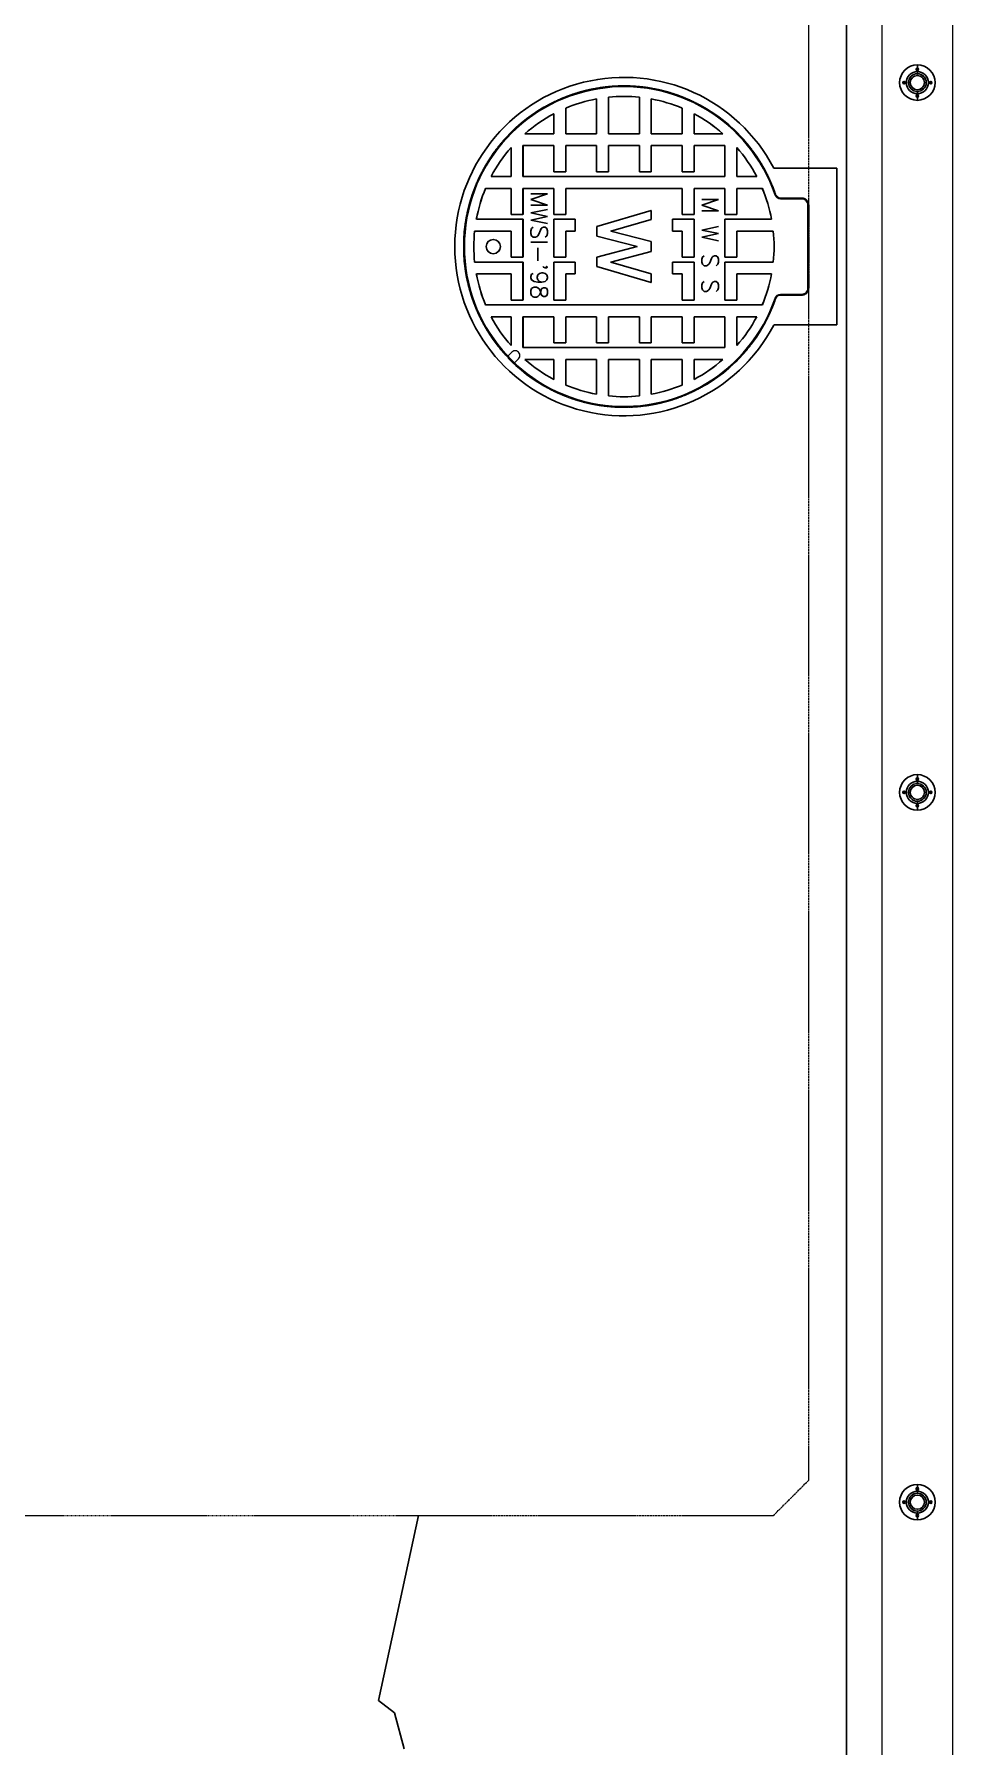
# Model space of a CAD drawing. Header units: inches. Extents: x 25480 to 951550, y -607927 to 1377809.
# Drawn here: x 483306 to 485896, y 370351 to 375174 of the extents above; entities that cross this region are included whole.
import ezdxf
from ezdxf.enums import TextEntityAlignment as Align

# ---------------------------------------------------------------- set-up
doc = ezdxf.new("R2010")
doc.units = ezdxf.units.IN
doc.header["$MEASUREMENT"] = 0
doc.linetypes.add('HIDDEN', pattern=[0.375, 0.25, -0.125])
doc.linetypes.add('HIDDENX2', pattern=[0.75, 0.5, -0.25])
doc.layers.add('DIM', color=251, linetype='Continuous', lineweight=0)
for name, color, linetype in [('M-HVAC-EQPM-NEW', 5, 'Continuous'), ('M-X-BKGD', 8, 'Continuous'), ('PIPE FLOOR PLAN', 251, 'Continuous')]:
    doc.layers.add(name, color=color, linetype=linetype)
doc.styles.add('style2', font='simplex.shx', dxfattribs={"height": 0.015})

# ---------------------------------------------------------------- blocks, each defined once
blk = doc.blocks.new('123')
for p, q in [((-758161.6, -1050037), (-758196.3, -1050082.4)), ((-757641, -1050150.1), (-758161.6, -1050037)), ((-758196.3, -1050082.4), (-758297.9, -1050109.1))]:
    blk.add_line(p, q)
at = {"color": 8, "linetype": 'Continuous', "ltscale": 300}
blk.add_line((-750109.9, -1051356.2), (-773145, -1051356.2), dxfattribs=at)
blk.add_line((-750109.9, -1051356.2), (-773145, -1051356.2), dxfattribs=at)
at = {"layer": 'DIM', "lineweight": 0}
for p, q in [((-754142.1, -1050411.1), (-754142.1, -1050313)), ((-754142.1, -1050411.1), (-754142.1, -1050313)), ((-754108.6, -1050444.6), (-754108.6, -1050308.2)), ((-754108.6, -1050444.6), (-754108.6, -1050308.2)), ((-754021.5, -1050411.1), (-754021.5, -1050308.2)), ((-754021.5, -1050411.1), (-754021.5, -1050308.2)), ((-753988, -1050444.6), (-753988, -1050313)), ((-753988, -1050444.6), (-753988, -1050313)), ((-754262.6, -1050411.1), (-754262.6, -1050354.9)), ((-754262.6, -1050411.1), (-754262.6, -1050354.9)), ((-754229.1, -1051119.3), (-754229.1, -1050339)), ((-754229.1, -1051119.3), (-754229.1, -1050339)), ((-753901, -1050411.1), (-753901, -1050339)), ((-753901, -1050411.1), (-753901, -1050339)), ((-753867.5, -1050411.1), (-753867.5, -1050354.9)), ((-753867.5, -1050411.1), (-753867.5, -1050354.9)), ((-754262.6, -1050411.1), (-754344.2, -1050411.1)), ((-754262.6, -1050411.1), (-754344.2, -1050411.1)), ((-754215.7, -1050444.6), (-754215.7, -1050411.1)), ((-754142.1, -1050411.1), (-754215.7, -1050411.1)), ((-754215.7, -1050444.6), (-754215.7, -1050411.1)), ((-754142.1, -1050411.1), (-754215.7, -1050411.1)), ((-754095.2, -1050444.6), (-754095.2, -1050411.1)), ((-754021.5, -1050411.1), (-754095.2, -1050411.1)), ((-754095.2, -1050444.6), (-754095.2, -1050411.1)), ((-754021.5, -1050411.1), (-754095.2, -1050411.1)), ((-753974.7, -1050444.6), (-753974.7, -1050411.1)), ((-753901, -1050411.1), (-753974.7, -1050411.1)), ((-753974.7, -1050444.6), (-753974.7, -1050411.1)), ((-753901, -1050411.1), (-753974.7, -1050411.1)), ((-753785.9, -1050411.1), (-753867.5, -1050411.1)), ((-753785.9, -1050411.1), (-753867.5, -1050411.1)), ((-754383.1, -1050531.6), (-754383.1, -1050450)), ((-754383.1, -1050531.6), (-754383.1, -1050450)), ((-754262.6, -1050444.6), (-754349.7, -1050444.6)), ((-754349.7, -1051013.8), (-754349.7, -1050444.6)), ((-754262.6, -1050444.6), (-754349.7, -1050444.6)), ((-754349.7, -1051013.8), (-754349.7, -1050444.6)), ((-754262.6, -1050531.6), (-754262.6, -1050444.6)), ((-754262.6, -1050531.6), (-754262.6, -1050444.6)), ((-754108.6, -1050444.6), (-754215.7, -1050444.6)), ((-754108.6, -1050444.6), (-754215.7, -1050444.6)), ((-753988, -1050444.6), (-754095.2, -1050444.6)), ((-753988, -1050444.6), (-754095.2, -1050444.6)), ((-753901, -1050444.6), (-753974.7, -1050444.6)), ((-753901, -1050444.6), (-753974.7, -1050444.6)), ((-753901, -1050531.6), (-753901, -1050444.6)), ((-753901, -1050531.6), (-753901, -1050444.6)), ((-753780.5, -1050444.6), (-753867.5, -1050444.6)), ((-753867.5, -1051013.8), (-753867.5, -1050444.6)), ((-753780.5, -1050444.6), (-753867.5, -1050444.6)), ((-753867.5, -1051013.8), (-753867.5, -1050444.6)), ((-753780.5, -1050531.6), (-753780.5, -1050444.6)), ((-753780.5, -1050531.6), (-753780.5, -1050444.6)), ((-753747, -1050531.6), (-753747, -1050450)), ((-753747, -1050531.6), (-753747, -1050450)), ((-754383.1, -1050565.1), (-754455.2, -1050565.1)), ((-754383.1, -1050565.1), (-754455.2, -1050565.1)), ((-754383.1, -1050531.6), (-754439.3, -1050531.6)), ((-754383.1, -1050531.6), (-754439.3, -1050531.6)), ((-754383.1, -1050652.2), (-754383.1, -1050565.1)), ((-754383.1, -1050652.2), (-754383.1, -1050565.1)), ((-754262.6, -1050531.6), (-754336.3, -1050531.6)), ((-754336.3, -1050565.1), (-754336.3, -1050531.6)), ((-754262.6, -1050531.6), (-754336.3, -1050531.6)), ((-754336.3, -1050565.1), (-754336.3, -1050531.6)), ((-754262.6, -1050565.1), (-754336.3, -1050565.1)), ((-754262.6, -1050565.1), (-754336.3, -1050565.1)), ((-754262.6, -1050652.2), (-754262.6, -1050565.1)), ((-754262.6, -1050652.2), (-754262.6, -1050565.1)), ((-754215.7, -1050565.1), (-754215.7, -1050531.6)), ((-754108.6, -1050531.6), (-754215.7, -1050531.6)), ((-754215.7, -1050565.1), (-754215.7, -1050531.6)), ((-754108.6, -1050531.6), (-754215.7, -1050531.6)), ((-754142.1, -1050565.1), (-754215.7, -1050565.1)), ((-754142.1, -1050565.1), (-754215.7, -1050565.1)), ((-754142.1, -1050591.9), (-754142.1, -1050565.1)), ((-754142.1, -1050591.9), (-754142.1, -1050565.1)), ((-754108.6, -1050591.9), (-754108.6, -1050531.6)), ((-754108.6, -1050591.9), (-754108.6, -1050531.6)), ((-753988, -1050531.6), (-754095.2, -1050531.6)), ((-754095.2, -1050565.1), (-754095.2, -1050531.6)), ((-753988, -1050531.6), (-754095.2, -1050531.6)), ((-754095.2, -1050565.1), (-754095.2, -1050531.6)), ((-754021.5, -1050565.1), (-754095.2, -1050565.1)), ((-754021.5, -1050565.1), (-754095.2, -1050565.1)), ((-754021.5, -1050591.9), (-754021.5, -1050565.1)), ((-754021.5, -1050591.9), (-754021.5, -1050565.1)), ((-753988, -1050591.9), (-753988, -1050531.6)), ((-753988, -1050591.9), (-753988, -1050531.6)), ((-753974.7, -1050565.1), (-753974.7, -1050531.6)), ((-753901, -1050531.6), (-753974.7, -1050531.6)), ((-753974.7, -1050565.1), (-753974.7, -1050531.6)), ((-753901, -1050531.6), (-753974.7, -1050531.6)), ((-753901, -1050565.1), (-753974.7, -1050565.1)), ((-753901, -1050565.1), (-753974.7, -1050565.1)), ((-753901, -1050893.2), (-753901, -1050565.1)), ((-753901, -1050893.2), (-753901, -1050565.1)), ((-753854.1, -1050565.1), (-753854.1, -1050531.6)), ((-753780.5, -1050531.6), (-753854.1, -1050531.6)), ((-753854.1, -1050565.1), (-753854.1, -1050531.6)), ((-753780.5, -1050531.6), (-753854.1, -1050531.6)), ((-753780.5, -1050565.1), (-753854.1, -1050565.1)), ((-753780.5, -1050565.1), (-753854.1, -1050565.1)), ((-753780.5, -1050652.2), (-753780.5, -1050565.1)), ((-753780.5, -1050652.2), (-753780.5, -1050565.1)), ((-753690.8, -1050531.6), (-753747, -1050531.6)), ((-753690.8, -1050531.6), (-753747, -1050531.6)), ((-753747, -1050652.2), (-753747, -1050565.1)), ((-753674.9, -1050565.1), (-753747, -1050565.1)), ((-753747, -1050652.2), (-753747, -1050565.1)), ((-753674.9, -1050565.1), (-753747, -1050565.1)), ((-754108.6, -1050591.9), (-754142.1, -1050591.9)), ((-754108.6, -1050591.9), (-754142.1, -1050591.9)), ((-753988, -1050591.9), (-754021.5, -1050591.9)), ((-753988, -1050591.9), (-754021.5, -1050591.9)), ((-754383.1, -1050652.2), (-754481.2, -1050652.2)), ((-754383.1, -1050652.2), (-754481.2, -1050652.2)), ((-754262.6, -1050652.2), (-754336.3, -1050652.2)), ((-754336.3, -1050685.6), (-754336.3, -1050652.2)), ((-754262.6, -1050652.2), (-754336.3, -1050652.2)), ((-754336.3, -1050685.6), (-754336.3, -1050652.2)), ((-754121.2, -1050652.7), (-754166.4, -1050805.7)), ((-754121.2, -1050652.7), (-754166.4, -1050805.7)), ((-754094.7, -1050652.7), (-754121.2, -1050652.7)), ((-754094.7, -1050652.7), (-754121.2, -1050652.7)), ((-754065.1, -1050766.6), (-754094.7, -1050652.7)), ((-754065.1, -1050766.6), (-754094.7, -1050652.7)), ((-754035.4, -1050652.7), (-754065.1, -1050766.6)), ((-754035.4, -1050652.7), (-754065.1, -1050766.6)), ((-754008.9, -1050652.7), (-754035.4, -1050652.7)), ((-754008.9, -1050652.7), (-754035.4, -1050652.7)), ((-753963.7, -1050805.7), (-754008.9, -1050652.7)), ((-753963.7, -1050805.7), (-754008.9, -1050652.7)), ((-753780.5, -1050652.2), (-753854.1, -1050652.2)), ((-753854.1, -1050685.6), (-753854.1, -1050652.2)), ((-753780.5, -1050652.2), (-753854.1, -1050652.2)), ((-753854.1, -1050685.6), (-753854.1, -1050652.2)), ((-753648.9, -1050652.2), (-753747, -1050652.2)), ((-753648.9, -1050652.2), (-753747, -1050652.2)), ((-754383.1, -1050685.6), (-754486, -1050685.6)), ((-754383.1, -1050685.6), (-754486, -1050685.6)), ((-754383.1, -1050772.7), (-754383.1, -1050685.6)), ((-754383.1, -1050772.7), (-754383.1, -1050685.6)), ((-754262.6, -1050685.6), (-754336.3, -1050685.6)), ((-754262.6, -1050685.6), (-754336.3, -1050685.6)), ((-754262.6, -1050772.7), (-754262.6, -1050685.6)), ((-754262.6, -1050772.7), (-754262.6, -1050685.6)), ((-754141.5, -1050805.7), (-754108.7, -1050691.7)), ((-754141.5, -1050805.7), (-754108.7, -1050691.7)), ((-754108.7, -1050691.7), (-754079.1, -1050805.7)), ((-754108.7, -1050691.7), (-754079.1, -1050805.7)), ((-754051, -1050805.7), (-754021.4, -1050691.7)), ((-754051, -1050805.7), (-754021.4, -1050691.7)), ((-754049.7, -1050707.3), (-754049.7, -1050707.3)), ((-754049.7, -1050707.3), (-754049.7, -1050707.3)), ((-754021.4, -1050691.7), (-753988.6, -1050805.7)), ((-754021.4, -1050691.7), (-754021.3, -1050691.7)), ((-754021.4, -1050691.7), (-753988.6, -1050805.7)), ((-754021.4, -1050691.7), (-754021.3, -1050691.7)), ((-753780.5, -1050685.6), (-753854.1, -1050685.6)), ((-753780.5, -1050685.6), (-753854.1, -1050685.6)), ((-753780.5, -1050772.7), (-753780.5, -1050685.6)), ((-753780.5, -1050772.7), (-753780.5, -1050685.6)), ((-753747, -1050772.7), (-753747, -1050685.6)), ((-753644.1, -1050685.6), (-753747, -1050685.6)), ((-753747, -1050772.7), (-753747, -1050685.6)), ((-753644.1, -1050685.6), (-753747, -1050685.6))]:
    blk.add_line(p, q, dxfattribs=at)
at = {"layer": 'DIM', "color": 8, "linetype": 'Continuous', "lineweight": 0, "ltscale": 10}
for p, q in [((-749997.7, -1051456.2), (-773245, -1051456.2)), ((-773445, -1051656.2), (-749773.1, -1051656.2))]:
    blk.add_line(p, q, dxfattribs=at)
for points in [[(-773445, -1049982.1), (-773445, -1051656.2), (-749773.1, -1051656.2), (-749961.7, -1050029)], [(-750158.1, -1050071.7), (-749997.7, -1051456.2), (-773245, -1051456.2), (-773245, -1050030.1)]]:
    blk.add_lwpolyline(points, dxfattribs=at)
at = {"layer": 'DIM', "linetype": 'HIDDENX2', "lineweight": 0, "ltscale": 10}
blk.add_lwpolyline([(-757641, -1050150.1), (-757641, -1051150.1), (-757541, -1051250.1), (-750322.3, -1051250.1), (-750233.8, -1051150.8), (-750353.9, -1050114.2)], dxfattribs=at)
at = {"layer": 'DIM', "linetype": 'HIDDEN', "lineweight": 0, "ltscale": 3.5}
blk.add_lwpolyline([(-753947.9, -1051250.1), (-754182.2, -1051250.1, -0.414214), (-754201.7, -1051230.7), (-754201.7, -1051170.9, 0.320906), (-754211.2, -1051157.6, -6.02971), (-753918.9, -1051157.6, 0.320906), (-753928.5, -1051170.9), (-753928.5, -1051230.7, -0.414214)], format="xyb", close=True, dxfattribs=at)
blk.add_lwpolyline([(-753947.9, -1051250.1), (-754182.2, -1051250.1, -0.414214), (-754201.7, -1051230.7), (-754201.7, -1051170.9, 0.320906), (-754211.2, -1051157.6, -6.02971), (-753918.9, -1051157.6, 0.320906), (-753928.5, -1051170.9), (-753928.5, -1051230.7, -0.414214)], format="xyb", close=True, dxfattribs=at)
at = {"layer": 'DIM', "lineweight": 0}
for points in [[(-754182.2, -1051250.1), (-753947.9, -1051250.1, 0.414214), (-753928.5, -1051230.7), (-753928.5, -1051170.9, -0.320906), (-753918.9, -1051157.6, 6.02971), (-754211.2, -1051157.6, -0.320906), (-754201.7, -1051170.9), (-754201.7, -1051230.7, 0.414214)], [(-754182.2, -1051250.1), (-753947.9, -1051250.1, 0.414214), (-753928.5, -1051230.7), (-753928.5, -1051170.9, -0.320906), (-753918.9, -1051157.6, 6.02971), (-754211.2, -1051157.6, -0.320906), (-754201.7, -1051170.9), (-754201.7, -1051230.7, 0.414214)], [(-754182.2, -1051247.5), (-753947.9, -1051247.5, 0.414214), (-753931.1, -1051230.7), (-753931.1, -1051170.9, -0.320906), (-753919.8, -1051155.1, 6.02971), (-754210.3, -1051155.1, -0.320906), (-754199, -1051170.9), (-754199, -1051230.7, 0.414214)], [(-754182.2, -1051247.5), (-753947.9, -1051247.5, 0.414214), (-753931.1, -1051230.7), (-753931.1, -1051170.9, -0.320906), (-753919.8, -1051155.1, 6.02971), (-754210.3, -1051155.1, -0.320906), (-754199, -1051170.9), (-754199, -1051230.7, 0.414214)]]:
    blk.add_lwpolyline(points, format="xyb", close=True, dxfattribs=at)
blk.add_lwpolyline([(-754392.6, -1050420.6), (-754381.4, -1050431.8, 1), (-754362.4, -1050412.9), (-754373.6, -1050401.6)], format="xyb", dxfattribs=at)
blk.add_lwpolyline([(-754392.6, -1050420.6), (-754381.4, -1050431.8, 1), (-754362.4, -1050412.9), (-754373.6, -1050401.6)], format="xyb", dxfattribs=at)
blk.add_circle((-754065.1, -1050360.9), 20.1, dxfattribs=at)
blk.add_circle((-754065.1, -1050360.9), 20.1, dxfattribs=at)
for radius, start, end in [(476.8, 297.6121, 242.3879), (476.8, 297.6121, 242.3879), (423.2, 100.4841, 112.8089), (423.2, 100.4841, 112.8089), (423.2, 84.0968, 95.9032), (423.2, 84.0968, 95.9032), (423.2, 67.1911, 79.5159), (423.2, 67.1911, 79.5159), (423.2, 117.825, 131.2724), (423.2, 117.825, 131.2724), (423.2, 48.7276, 62.175), (423.2, 48.7276, 62.175), (423.2, 138.7276, 152.175), (423.2, 138.7276, 152.175), (423.2, 27.825, 41.2724), (423.2, 27.825, 41.2724), (423.2, 157.1911, 169.5159), (423.2, 157.1911, 169.5159), (423.2, 10.4841, 22.8089), (423.2, 10.4841, 22.8089), (423.2, 174.0968, 185.9032), (423.2, 174.0968, 185.9032), (423.2, 354.0968, 5.9032), (423.2, 354.0968, 5.9032)]:
    blk.add_arc((-754065.1, -1050729.2), radius, start, end, dxfattribs=at)
at = {"layer": 'PIPE FLOOR PLAN', "color": 8}
for p, q in [((-754383.1, -1050772.7), (-754486, -1050772.7)), ((-754383.1, -1050772.7), (-754486, -1050772.7)), ((-754383.1, -1050806.2), (-754481.2, -1050806.2)), ((-754383.1, -1050806.2), (-754481.2, -1050806.2)), ((-754383.1, -1050893.2), (-754383.1, -1050806.2)), ((-754383.1, -1050893.2), (-754383.1, -1050806.2)), ((-754336.3, -1050806.2), (-754336.3, -1050772.7)), ((-754262.6, -1050772.7), (-754336.3, -1050772.7)), ((-754336.3, -1050806.2), (-754336.3, -1050772.7)), ((-754262.6, -1050772.7), (-754336.3, -1050772.7)), ((-754262.6, -1050806.2), (-754336.3, -1050806.2)), ((-754262.6, -1050806.2), (-754336.3, -1050806.2)), ((-754262.6, -1050893.2), (-754262.6, -1050806.2)), ((-754262.6, -1050893.2), (-754262.6, -1050806.2)), ((-754166.4, -1050805.7), (-754141.5, -1050805.7)), ((-754166.4, -1050805.7), (-754141.5, -1050805.7)), ((-754079.1, -1050805.7), (-754051, -1050805.7)), ((-754079.1, -1050805.7), (-754051, -1050805.7)), ((-753988.6, -1050805.7), (-753963.7, -1050805.7)), ((-753988.6, -1050805.7), (-753963.7, -1050805.7)), ((-753854.1, -1050806.2), (-753854.1, -1050772.7)), ((-753780.5, -1050772.7), (-753854.1, -1050772.7)), ((-753854.1, -1050806.2), (-753854.1, -1050772.7)), ((-753780.5, -1050772.7), (-753854.1, -1050772.7)), ((-753780.5, -1050806.2), (-753854.1, -1050806.2)), ((-753780.5, -1050806.2), (-753854.1, -1050806.2)), ((-753780.5, -1050893.2), (-753780.5, -1050806.2)), ((-753780.5, -1050893.2), (-753780.5, -1050806.2)), ((-753644.1, -1050772.7), (-753747, -1050772.7)), ((-753644.1, -1050772.7), (-753747, -1050772.7)), ((-753747, -1050893.2), (-753747, -1050806.2)), ((-753648.9, -1050806.2), (-753747, -1050806.2)), ((-753747, -1050893.2), (-753747, -1050806.2)), ((-753648.9, -1050806.2), (-753747, -1050806.2)), ((-754383.1, -1050893.2), (-754455.2, -1050893.2)), ((-754383.1, -1050893.2), (-754455.2, -1050893.2)), ((-754262.6, -1050893.2), (-754336.3, -1050893.2)), ((-754336.3, -1050926.7), (-754336.3, -1050893.2)), ((-754262.6, -1050893.2), (-754336.3, -1050893.2)), ((-754336.3, -1050926.7), (-754336.3, -1050893.2)), ((-754215.7, -1050893.2), (-754215.7, -1050926.7)), ((-754142.1, -1050893.2), (-754215.7, -1050893.2)), ((-754215.7, -1050893.2), (-754215.7, -1050926.7)), ((-754142.1, -1050893.2), (-754215.7, -1050893.2)), ((-754108.6, -1050866.4), (-754142.1, -1050866.4)), ((-754142.1, -1050866.4), (-754142.1, -1050893.2)), ((-754108.6, -1050866.4), (-754142.1, -1050866.4)), ((-754142.1, -1050866.4), (-754142.1, -1050893.2)), ((-754108.6, -1050866.4), (-754108.6, -1050926.7)), ((-754108.6, -1050866.4), (-754108.6, -1050926.7)), ((-754021.5, -1050893.2), (-754095.2, -1050893.2)), ((-754095.2, -1050893.2), (-754095.2, -1050926.7)), ((-754021.5, -1050893.2), (-754095.2, -1050893.2)), ((-754095.2, -1050893.2), (-754095.2, -1050926.7)), ((-753988, -1050866.4), (-754021.5, -1050866.4)), ((-754021.5, -1050866.4), (-754021.5, -1050893.2)), ((-753988, -1050866.4), (-754021.5, -1050866.4)), ((-754021.5, -1050866.4), (-754021.5, -1050893.2)), ((-753988, -1050866.4), (-753988, -1050926.7)), ((-753988, -1050866.4), (-753988, -1050926.7)), ((-753974.7, -1050893.2), (-753974.7, -1050926.7)), ((-753901, -1050893.2), (-753974.7, -1050893.2)), ((-753974.7, -1050893.2), (-753974.7, -1050926.7)), ((-753901, -1050893.2), (-753974.7, -1050893.2)), ((-753854.1, -1050926.7), (-753854.1, -1050893.2)), ((-753780.5, -1050893.2), (-753854.1, -1050893.2)), ((-753854.1, -1050926.7), (-753854.1, -1050893.2)), ((-753780.5, -1050893.2), (-753854.1, -1050893.2)), ((-753674.9, -1050893.2), (-753747, -1050893.2)), ((-753674.9, -1050893.2), (-753747, -1050893.2)), ((-754383.1, -1050926.7), (-754439.3, -1050926.7)), ((-754383.1, -1050926.7), (-754439.3, -1050926.7)), ((-754383.1, -1051008.3), (-754383.1, -1050926.7)), ((-754383.1, -1051008.3), (-754383.1, -1050926.7)), ((-754262.6, -1050926.7), (-754336.3, -1050926.7)), ((-754262.6, -1050926.7), (-754336.3, -1050926.7)), ((-754262.6, -1051013.8), (-754262.6, -1050926.7)), ((-754262.6, -1051013.8), (-754262.6, -1050926.7)), ((-754108.6, -1050926.7), (-754215.7, -1050926.7)), ((-754108.6, -1050926.7), (-754215.7, -1050926.7)), ((-753988, -1050926.7), (-754095.2, -1050926.7)), ((-753988, -1050926.7), (-754095.2, -1050926.7)), ((-753901, -1050926.7), (-753974.7, -1050926.7)), ((-753901, -1050926.7), (-753974.7, -1050926.7)), ((-753901, -1051013.8), (-753901, -1050926.7)), ((-753901, -1051013.8), (-753901, -1050926.7)), ((-753780.5, -1050926.7), (-753854.1, -1050926.7)), ((-753780.5, -1050926.7), (-753854.1, -1050926.7)), ((-753780.5, -1051013.8), (-753780.5, -1050926.7)), ((-753780.5, -1051013.8), (-753780.5, -1050926.7)), ((-753690.8, -1050926.7), (-753747, -1050926.7)), ((-753747, -1051008.3), (-753747, -1050926.7)), ((-753690.8, -1050926.7), (-753747, -1050926.7)), ((-753747, -1051008.3), (-753747, -1050926.7)), ((-754262.6, -1051013.8), (-754349.7, -1051013.8)), ((-754262.6, -1051013.8), (-754349.7, -1051013.8)), ((-754262.6, -1051047.2), (-754344.2, -1051047.2)), ((-754262.6, -1051047.2), (-754344.2, -1051047.2)), ((-754262.6, -1051103.4), (-754262.6, -1051047.2)), ((-754262.6, -1051103.4), (-754262.6, -1051047.2)), ((-754215.7, -1051013.8), (-754215.7, -1051047.2)), ((-754108.6, -1051013.8), (-754215.7, -1051013.8)), ((-754215.7, -1051013.8), (-754215.7, -1051047.2)), ((-754108.6, -1051013.8), (-754215.7, -1051013.8)), ((-754142.1, -1051047.2), (-754215.7, -1051047.2)), ((-754142.1, -1051047.2), (-754215.7, -1051047.2)), ((-754142.1, -1051047.2), (-754142.1, -1051145.3)), ((-754142.1, -1051047.2), (-754142.1, -1051145.3)), ((-754108.6, -1051013.8), (-754108.6, -1051150.1)), ((-754108.6, -1051013.8), (-754108.6, -1051150.1)), ((-753988, -1051013.8), (-754095.2, -1051013.8)), ((-754095.2, -1051013.8), (-754095.2, -1051047.2)), ((-753988, -1051013.8), (-754095.2, -1051013.8)), ((-754095.2, -1051013.8), (-754095.2, -1051047.2)), ((-754021.5, -1051047.2), (-754095.2, -1051047.2)), ((-754021.5, -1051047.2), (-754095.2, -1051047.2)), ((-754021.5, -1051047.2), (-754021.5, -1051150.1)), ((-754021.5, -1051047.2), (-754021.5, -1051150.1)), ((-753988, -1051013.8), (-753988, -1051145.3)), ((-753988, -1051013.8), (-753988, -1051145.3)), ((-753974.7, -1051013.8), (-753974.7, -1051047.2)), ((-753901, -1051013.8), (-753974.7, -1051013.8)), ((-753974.7, -1051013.8), (-753974.7, -1051047.2)), ((-753901, -1051013.8), (-753974.7, -1051013.8)), ((-753901, -1051047.2), (-753974.7, -1051047.2)), ((-753901, -1051047.2), (-753974.7, -1051047.2)), ((-753901, -1051119.3), (-753901, -1051047.2)), ((-753901, -1051119.3), (-753901, -1051047.2)), ((-753780.5, -1051013.8), (-753867.5, -1051013.8)), ((-753780.5, -1051013.8), (-753867.5, -1051013.8)), ((-753785.9, -1051047.2), (-753867.5, -1051047.2)), ((-753867.5, -1051103.4), (-753867.5, -1051047.2)), ((-753785.9, -1051047.2), (-753867.5, -1051047.2)), ((-753867.5, -1051103.4), (-753867.5, -1051047.2)), ((-754286, -1051151.6), (-754286, -1051329.2)), ((-754286, -1051151.6), (-754286, -1051329.2)), ((-753844.1, -1051151.6), (-753844.1, -1051329.2)), ((-753844.1, -1051151.6), (-753844.1, -1051329.2)), ((-754286, -1051329.2), (-753844.1, -1051329.2)), ((-754286, -1051329.2), (-753844.1, -1051329.2)), ((-757653, -1051556.3), (-757628, -1051556.3)), ((-757553, -1051556.3), (-757578, -1051556.3)), ((-755653, -1051556.3), (-755628, -1051556.3)), ((-755553, -1051556.3), (-755578, -1051556.3)), ((-753653, -1051556.3), (-753628, -1051556.3)), ((-753553, -1051556.3), (-753578, -1051556.3))]:
    blk.add_line(p, q, dxfattribs=at)
for points in [[(-757603, -1051519.1), (-757605.7, -1051519.1), (-757605.7, -1051518.4), (-757603, -1051518.4)], [(-757603, -1051519.1), (-757605.7, -1051519.1), (-757605.7, -1051518.4), (-757603, -1051518.4)], [(-757602.7, -1051518.8), (-757602.7, -1051516.2), (-757603.4, -1051516.2), (-757603.4, -1051518.8)], [(-757603.4, -1051518.8), (-757603.4, -1051516.2), (-757602.7, -1051516.2), (-757602.7, -1051518.8)], [(-757602.7, -1051518.8), (-757602.7, -1051521.4), (-757603.4, -1051521.4), (-757603.4, -1051518.8)], [(-757603.4, -1051518.8), (-757603.4, -1051521.4), (-757602.7, -1051521.4), (-757602.7, -1051518.8)], [(-757603, -1051519.1), (-757600.4, -1051519.1), (-757600.4, -1051518.4), (-757603, -1051518.4)], [(-757603, -1051519.1), (-757600.4, -1051519.1), (-757600.4, -1051518.4), (-757603, -1051518.4)], [(-755603, -1051519.1), (-755605.7, -1051519.1), (-755605.7, -1051518.4), (-755603, -1051518.4)], [(-755603, -1051519.1), (-755605.7, -1051519.1), (-755605.7, -1051518.4), (-755603, -1051518.4)], [(-755602.7, -1051518.8), (-755602.7, -1051516.2), (-755603.4, -1051516.2), (-755603.4, -1051518.8)], [(-755603.4, -1051518.8), (-755603.4, -1051516.2), (-755602.7, -1051516.2), (-755602.7, -1051518.8)], [(-755602.7, -1051518.8), (-755602.7, -1051521.4), (-755603.4, -1051521.4), (-755603.4, -1051518.8)], [(-755603.4, -1051518.8), (-755603.4, -1051521.4), (-755602.7, -1051521.4), (-755602.7, -1051518.8)], [(-755603, -1051519.1), (-755600.4, -1051519.1), (-755600.4, -1051518.4), (-755603, -1051518.4)], [(-755603, -1051519.1), (-755600.4, -1051519.1), (-755600.4, -1051518.4), (-755603, -1051518.4)], [(-753603, -1051519.1), (-753605.7, -1051519.1), (-753605.7, -1051518.4), (-753603, -1051518.4)], [(-753603, -1051519.1), (-753605.7, -1051519.1), (-753605.7, -1051518.4), (-753603, -1051518.4)], [(-753602.7, -1051518.8), (-753602.7, -1051516.2), (-753603.4, -1051516.2), (-753603.4, -1051518.8)], [(-753603.4, -1051518.8), (-753603.4, -1051516.2), (-753602.7, -1051516.2), (-753602.7, -1051518.8)], [(-753602.7, -1051518.8), (-753602.7, -1051521.4), (-753603.4, -1051521.4), (-753603.4, -1051518.8)], [(-753603.4, -1051518.8), (-753603.4, -1051521.4), (-753602.7, -1051521.4), (-753602.7, -1051518.8)], [(-753603, -1051519.1), (-753600.4, -1051519.1), (-753600.4, -1051518.4), (-753603, -1051518.4)], [(-753603, -1051519.1), (-753600.4, -1051519.1), (-753600.4, -1051518.4), (-753603, -1051518.4)], [(-757640.5, -1051556.6), (-757643.2, -1051556.6), (-757643.2, -1051555.9), (-757640.5, -1051555.9)], [(-757640.5, -1051555.9), (-757643.2, -1051555.9), (-757643.2, -1051556.6), (-757640.5, -1051556.6)], [(-757640.2, -1051556.3), (-757640.2, -1051553.7), (-757640.9, -1051553.7), (-757640.9, -1051556.3)], [(-757640.2, -1051556.3), (-757640.2, -1051553.7), (-757640.9, -1051553.7), (-757640.9, -1051556.3)], [(-757640.2, -1051556.3), (-757640.2, -1051558.9), (-757640.9, -1051558.9), (-757640.9, -1051556.3)], [(-757640.2, -1051556.3), (-757640.2, -1051558.9), (-757640.9, -1051558.9), (-757640.9, -1051556.3)], [(-757640.5, -1051556.6), (-757637.9, -1051556.6), (-757637.9, -1051555.9), (-757640.5, -1051555.9)], [(-757640.5, -1051555.9), (-757637.9, -1051555.9), (-757637.9, -1051556.6), (-757640.5, -1051556.6)], [(-757565.5, -1051555.9), (-757568.2, -1051555.9), (-757568.2, -1051556.6), (-757565.5, -1051556.6)], [(-757565.5, -1051556.6), (-757568.2, -1051556.6), (-757568.2, -1051555.9), (-757565.5, -1051555.9)], [(-757565.9, -1051556.3), (-757565.9, -1051553.7), (-757565.2, -1051553.7), (-757565.2, -1051556.3)], [(-757565.9, -1051556.3), (-757565.9, -1051553.7), (-757565.2, -1051553.7), (-757565.2, -1051556.3)], [(-757565.9, -1051556.3), (-757565.9, -1051558.9), (-757565.2, -1051558.9), (-757565.2, -1051556.3)], [(-757565.9, -1051556.3), (-757565.9, -1051558.9), (-757565.2, -1051558.9), (-757565.2, -1051556.3)], [(-757565.5, -1051555.9), (-757562.9, -1051555.9), (-757562.9, -1051556.6), (-757565.5, -1051556.6)], [(-757565.5, -1051556.6), (-757562.9, -1051556.6), (-757562.9, -1051555.9), (-757565.5, -1051555.9)], [(-755640.5, -1051556.6), (-755643.2, -1051556.6), (-755643.2, -1051555.9), (-755640.5, -1051555.9)], [(-755640.5, -1051555.9), (-755643.2, -1051555.9), (-755643.2, -1051556.6), (-755640.5, -1051556.6)], [(-755640.2, -1051556.3), (-755640.2, -1051553.7), (-755640.9, -1051553.7), (-755640.9, -1051556.3)], [(-755640.2, -1051556.3), (-755640.2, -1051553.7), (-755640.9, -1051553.7), (-755640.9, -1051556.3)], [(-755640.2, -1051556.3), (-755640.2, -1051558.9), (-755640.9, -1051558.9), (-755640.9, -1051556.3)], [(-755640.2, -1051556.3), (-755640.2, -1051558.9), (-755640.9, -1051558.9), (-755640.9, -1051556.3)], [(-755640.5, -1051556.6), (-755637.9, -1051556.6), (-755637.9, -1051555.9), (-755640.5, -1051555.9)], [(-755640.5, -1051555.9), (-755637.9, -1051555.9), (-755637.9, -1051556.6), (-755640.5, -1051556.6)], [(-755565.5, -1051555.9), (-755568.2, -1051555.9), (-755568.2, -1051556.6), (-755565.5, -1051556.6)], [(-755565.5, -1051556.6), (-755568.2, -1051556.6), (-755568.2, -1051555.9), (-755565.5, -1051555.9)], [(-755565.9, -1051556.3), (-755565.9, -1051553.7), (-755565.2, -1051553.7), (-755565.2, -1051556.3)], [(-755565.9, -1051556.3), (-755565.9, -1051553.7), (-755565.2, -1051553.7), (-755565.2, -1051556.3)], [(-755565.9, -1051556.3), (-755565.9, -1051558.9), (-755565.2, -1051558.9), (-755565.2, -1051556.3)], [(-755565.9, -1051556.3), (-755565.9, -1051558.9), (-755565.2, -1051558.9), (-755565.2, -1051556.3)], [(-755565.5, -1051555.9), (-755562.9, -1051555.9), (-755562.9, -1051556.6), (-755565.5, -1051556.6)], [(-755565.5, -1051556.6), (-755562.9, -1051556.6), (-755562.9, -1051555.9), (-755565.5, -1051555.9)], [(-753640.5, -1051556.6), (-753643.2, -1051556.6), (-753643.2, -1051555.9), (-753640.5, -1051555.9)], [(-753640.5, -1051555.9), (-753643.2, -1051555.9), (-753643.2, -1051556.6), (-753640.5, -1051556.6)], [(-753640.2, -1051556.3), (-753640.2, -1051553.7), (-753640.9, -1051553.7), (-753640.9, -1051556.3)], [(-753640.2, -1051556.3), (-753640.2, -1051553.7), (-753640.9, -1051553.7), (-753640.9, -1051556.3)], [(-753640.2, -1051556.3), (-753640.2, -1051558.9), (-753640.9, -1051558.9), (-753640.9, -1051556.3)], [(-753640.2, -1051556.3), (-753640.2, -1051558.9), (-753640.9, -1051558.9), (-753640.9, -1051556.3)], [(-753640.5, -1051556.6), (-753637.9, -1051556.6), (-753637.9, -1051555.9), (-753640.5, -1051555.9)], [(-753640.5, -1051555.9), (-753637.9, -1051555.9), (-753637.9, -1051556.6), (-753640.5, -1051556.6)], [(-753565.5, -1051555.9), (-753568.2, -1051555.9), (-753568.2, -1051556.6), (-753565.5, -1051556.6)], [(-753565.5, -1051556.6), (-753568.2, -1051556.6), (-753568.2, -1051555.9), (-753565.5, -1051555.9)], [(-753565.9, -1051556.3), (-753565.9, -1051553.7), (-753565.2, -1051553.7), (-753565.2, -1051556.3)], [(-753565.9, -1051556.3), (-753565.9, -1051553.7), (-753565.2, -1051553.7), (-753565.2, -1051556.3)], [(-753565.9, -1051556.3), (-753565.9, -1051558.9), (-753565.2, -1051558.9), (-753565.2, -1051556.3)], [(-753565.9, -1051556.3), (-753565.9, -1051558.9), (-753565.2, -1051558.9), (-753565.2, -1051556.3)], [(-753565.5, -1051555.9), (-753562.9, -1051555.9), (-753562.9, -1051556.6), (-753565.5, -1051556.6)], [(-753565.5, -1051556.6), (-753562.9, -1051556.6), (-753562.9, -1051555.9), (-753565.5, -1051555.9)], [(-757603, -1051593.4), (-757605.7, -1051593.4), (-757605.7, -1051594.1), (-757603, -1051594.1)], [(-757603, -1051593.4), (-757605.7, -1051593.4), (-757605.7, -1051594.1), (-757603, -1051594.1)], [(-757603.4, -1051593.8), (-757603.4, -1051591.2), (-757602.7, -1051591.2), (-757602.7, -1051593.8)], [(-757602.7, -1051593.8), (-757602.7, -1051591.2), (-757603.4, -1051591.2), (-757603.4, -1051593.8)], [(-757603.4, -1051593.8), (-757603.4, -1051596.4), (-757602.7, -1051596.4), (-757602.7, -1051593.8)], [(-757602.7, -1051593.8), (-757602.7, -1051596.4), (-757603.4, -1051596.4), (-757603.4, -1051593.8)], [(-757603, -1051593.4), (-757600.4, -1051593.4), (-757600.4, -1051594.1), (-757603, -1051594.1)], [(-757603, -1051593.4), (-757600.4, -1051593.4), (-757600.4, -1051594.1), (-757603, -1051594.1)], [(-755603, -1051593.4), (-755605.7, -1051593.4), (-755605.7, -1051594.1), (-755603, -1051594.1)], [(-755603, -1051593.4), (-755605.7, -1051593.4), (-755605.7, -1051594.1), (-755603, -1051594.1)], [(-755603.4, -1051593.8), (-755603.4, -1051591.2), (-755602.7, -1051591.2), (-755602.7, -1051593.8)], [(-755602.7, -1051593.8), (-755602.7, -1051591.2), (-755603.4, -1051591.2), (-755603.4, -1051593.8)], [(-755603.4, -1051593.8), (-755603.4, -1051596.4), (-755602.7, -1051596.4), (-755602.7, -1051593.8)], [(-755602.7, -1051593.8), (-755602.7, -1051596.4), (-755603.4, -1051596.4), (-755603.4, -1051593.8)], [(-755603, -1051593.4), (-755600.4, -1051593.4), (-755600.4, -1051594.1), (-755603, -1051594.1)], [(-755603, -1051593.4), (-755600.4, -1051593.4), (-755600.4, -1051594.1), (-755603, -1051594.1)], [(-753603, -1051593.4), (-753605.7, -1051593.4), (-753605.7, -1051594.1), (-753603, -1051594.1)], [(-753603, -1051593.4), (-753605.7, -1051593.4), (-753605.7, -1051594.1), (-753603, -1051594.1)], [(-753603.4, -1051593.8), (-753603.4, -1051591.2), (-753602.7, -1051591.2), (-753602.7, -1051593.8)], [(-753602.7, -1051593.8), (-753602.7, -1051591.2), (-753603.4, -1051591.2), (-753603.4, -1051593.8)], [(-753603.4, -1051593.8), (-753603.4, -1051596.4), (-753602.7, -1051596.4), (-753602.7, -1051593.8)], [(-753602.7, -1051593.8), (-753602.7, -1051596.4), (-753603.4, -1051596.4), (-753603.4, -1051593.8)], [(-753603, -1051593.4), (-753600.4, -1051593.4), (-753600.4, -1051594.1), (-753603, -1051594.1)], [(-753603, -1051593.4), (-753600.4, -1051593.4), (-753600.4, -1051594.1), (-753603, -1051594.1)]]:
    blk.add_lwpolyline(points, close=True, dxfattribs=at)
for centre, radius in [((-757603, -1051556.3), 50), ((-757603, -1051556.3), 50), ((-757603, -1051556.3), 31), ((-757603, -1051556.3), 31), ((-757603, -1051556.3), 25), ((-757603, -1051556.3), 25), ((-757603, -1051556.3), 20), ((-757603, -1051556.3), 20), ((-757603, -1051518.8), 3.53), ((-757603, -1051518.8), 3.53), ((-755603, -1051556.3), 50), ((-755603, -1051556.3), 50), ((-755603, -1051556.3), 31), ((-755603, -1051556.3), 31), ((-755603, -1051556.3), 25), ((-755603, -1051556.3), 25), ((-755603, -1051556.3), 20), ((-755603, -1051556.3), 20), ((-755603, -1051518.8), 3.53), ((-755603, -1051518.8), 3.53), ((-753603, -1051556.3), 50), ((-753603, -1051556.3), 50), ((-753603, -1051556.3), 31), ((-753603, -1051556.3), 31), ((-753603, -1051556.3), 25), ((-753603, -1051556.3), 25), ((-753603, -1051556.3), 20), ((-753603, -1051556.3), 20), ((-753603, -1051518.8), 3.53), ((-753603, -1051518.8), 3.53), ((-757640.5, -1051556.3), 3.53), ((-757640.5, -1051556.3), 3.53), ((-757565.5, -1051556.3), 3.53), ((-757565.5, -1051556.3), 3.53), ((-755640.5, -1051556.3), 3.53), ((-755640.5, -1051556.3), 3.53), ((-755565.5, -1051556.3), 3.53), ((-755565.5, -1051556.3), 3.53), ((-753640.5, -1051556.3), 3.53), ((-753640.5, -1051556.3), 3.53), ((-753565.5, -1051556.3), 3.53), ((-753565.5, -1051556.3), 3.53), ((-757603, -1051593.8), 3.53), ((-757603, -1051593.8), 3.53), ((-755603, -1051593.8), 3.53), ((-755603, -1051593.8), 3.53), ((-753603, -1051593.8), 3.53), ((-753603, -1051593.8), 3.53)]:
    blk.add_circle(centre, radius, dxfattribs=at)
for start, end in [(190.4841, 202.8089), (190.4841, 202.8089), (337.1911, 349.5159), (337.1911, 349.5159), (207.825, 221.2724), (207.825, 221.2724), (318.7276, 332.175), (318.7276, 332.175), (228.7276, 242.175), (228.7276, 242.175), (297.825, 311.2724), (297.825, 311.2724), (247.1911, 259.5159), (247.1911, 259.5159), (264.0968, 275.9032), (264.0968, 275.9032), (280.4841, 292.8089), (280.4841, 292.8089)]:
    blk.add_arc((-754065.1, -1050729.2), 423.2, start, end, dxfattribs=at)
at = {"layer": 'DIM', "lineweight": 0, "style": 'style2'}
blk.add_text("MWSI-'98", height=46.88, rotation=180, dxfattribs=at).set_placement((-754060.7, -1050466.7), align=Align.CENTER)
blk.add_text("MWSI-'98", height=46.88, rotation=180, dxfattribs=at).set_placement((-754060.7, -1050466.7), align=Align.CENTER)
at = {"layer": 'PIPE FLOOR PLAN', "color": 8, "style": 'style2'}
blk.add_text('M W S S', height=46.88, rotation=180, dxfattribs=at).set_placement((-754060.7, -1050948.8), align=Align.CENTER)
blk.add_text('M W S S', height=46.88, rotation=180, dxfattribs=at).set_placement((-754060.7, -1050948.8), align=Align.CENTER)

msp = doc.modelspace()

# ---------------------------------------------------------------- linework, layer by layer
at = {"layer": 'M-HVAC-EQPM-NEW', "color": 8}
msp.add_circle((484600.3, 374575.6), 20.1, dxfattribs=at)
msp.add_circle((484600.3, 374575.6), 20.1, dxfattribs=at)
at = {"layer": 'M-X-BKGD', "color": 8, "linetype": 'Continuous', "ltscale": 300}
msp.add_line((485595.7, 378530.8), (485595.7, 355495.7), dxfattribs=at)
at = {"layer": 'M-X-BKGD', "color": 8, "linetype": 'Continuous', "lineweight": 0, "ltscale": 10}
msp.add_line((485595.7, 378530.8), (485595.7, 355495.7), dxfattribs=at)
at = {"layer": 'M-X-BKGD', "color": 8}
for p, q in [((484804.6, 374965.8), (484804.6, 374893.7)), ((484804.6, 374965.8), (484804.6, 374893.7)), ((484891.6, 374991.8), (484891.6, 374893.7)), ((484891.6, 374991.8), (484891.6, 374893.7)), ((484925.1, 374996.6), (484925.1, 374893.7)), ((484925.1, 374996.6), (484925.1, 374893.7)), ((485012.1, 374996.6), (485012.1, 374893.7)), ((485012.1, 374996.6), (485012.1, 374893.7)), ((485045.6, 374991.8), (485045.6, 374893.7)), ((485045.6, 374991.8), (485045.6, 374893.7)), ((485132.7, 374965.8), (485132.7, 374893.7)), ((485132.7, 374965.8), (485132.7, 374893.7)), ((484771.1, 374949.9), (484771.1, 374893.7)), ((484771.1, 374949.9), (484771.1, 374893.7)), ((485166.2, 374949.9), (485166.2, 374893.7)), ((485166.2, 374949.9), (485166.2, 374893.7)), ((484771.1, 374893.7), (484689.5, 374893.7)), ((484771.1, 374893.7), (484689.5, 374893.7)), ((484891.6, 374893.7), (484804.6, 374893.7)), ((484891.6, 374893.7), (484804.6, 374893.7)), ((485012.1, 374893.7), (484925.1, 374893.7)), ((485012.1, 374893.7), (484925.1, 374893.7)), ((485132.7, 374893.7), (485045.6, 374893.7)), ((485132.7, 374893.7), (485045.6, 374893.7)), ((485247.8, 374893.7), (485166.2, 374893.7)), ((485247.8, 374893.7), (485166.2, 374893.7)), ((484650.5, 374854.8), (484650.5, 374773.2)), ((484650.5, 374854.8), (484650.5, 374773.2)), ((484684, 374860.2), (484684, 374773.2)), ((484771.1, 374860.2), (484684, 374860.2)), ((484684, 374860.2), (484684, 374773.2)), ((484771.1, 374860.2), (484684, 374860.2)), ((484771.1, 374860.2), (484771.1, 374786.6)), ((484771.1, 374860.2), (484771.1, 374786.6)), ((484804.6, 374860.2), (484804.6, 374786.6)), ((484891.6, 374860.2), (484804.6, 374860.2)), ((484804.6, 374860.2), (484804.6, 374786.6)), ((484891.6, 374860.2), (484804.6, 374860.2)), ((484891.6, 374860.2), (484891.6, 374786.6)), ((484891.6, 374860.2), (484891.6, 374786.6)), ((484925.1, 374860.2), (484925.1, 374786.6)), ((485012.1, 374860.2), (484925.1, 374860.2)), ((484925.1, 374860.2), (484925.1, 374786.6)), ((485012.1, 374860.2), (484925.1, 374860.2)), ((485012.1, 374860.2), (485012.1, 374786.6)), ((485012.1, 374860.2), (485012.1, 374786.6)), ((485045.6, 374860.2), (485045.6, 374786.6)), ((485132.7, 374860.2), (485045.6, 374860.2)), ((485045.6, 374860.2), (485045.6, 374786.6)), ((485132.7, 374860.2), (485045.6, 374860.2)), ((485132.7, 374860.2), (485132.7, 374786.6)), ((485132.7, 374860.2), (485132.7, 374786.6)), ((485166.2, 374860.2), (485166.2, 374786.6)), ((485253.2, 374860.2), (485166.2, 374860.2)), ((485166.2, 374860.2), (485166.2, 374786.6)), ((485253.2, 374860.2), (485166.2, 374860.2)), ((485253.2, 374860.2), (485253.2, 374773.2)), ((485253.2, 374860.2), (485253.2, 374773.2)), ((485286.7, 374854.8), (485286.7, 374773.2)), ((485286.7, 374854.8), (485286.7, 374773.2)), ((484650.5, 374773.2), (484594.3, 374773.2)), ((484650.5, 374773.2), (484594.3, 374773.2)), ((485253.2, 374773.2), (484684, 374773.2)), ((485253.2, 374773.2), (484684, 374773.2)), ((484804.6, 374786.6), (484771.1, 374786.6)), ((484804.6, 374786.6), (484771.1, 374786.6)), ((484925.1, 374786.6), (484891.6, 374786.6)), ((484925.1, 374786.6), (484891.6, 374786.6)), ((485045.6, 374786.6), (485012.1, 374786.6)), ((485045.6, 374786.6), (485012.1, 374786.6)), ((485166.2, 374786.6), (485132.7, 374786.6)), ((485166.2, 374786.6), (485132.7, 374786.6)), ((485342.9, 374773.2), (485286.7, 374773.2)), ((485342.9, 374773.2), (485286.7, 374773.2)), ((485391.1, 374796.6), (485568.6, 374796.6)), ((485391.1, 374796.6), (485568.6, 374796.6)), ((485568.6, 374354.7), (485568.6, 374796.6)), ((485568.6, 374354.7), (485568.6, 374796.6)), ((484650.5, 374739.7), (484578.5, 374739.7)), ((484650.5, 374739.7), (484578.5, 374739.7)), ((484650.5, 374739.7), (484650.5, 374666)), ((484650.5, 374739.7), (484650.5, 374666)), ((484771.1, 374739.7), (484684, 374739.7)), ((484684, 374739.7), (484684, 374666)), ((484771.1, 374739.7), (484684, 374739.7)), ((484684, 374739.7), (484684, 374666)), ((484771.1, 374739.7), (484771.1, 374666)), ((484771.1, 374739.7), (484771.1, 374666)), ((484804.6, 374739.7), (484804.6, 374666)), ((485132.7, 374739.7), (484804.6, 374739.7)), ((484804.6, 374739.7), (484804.6, 374666)), ((485132.7, 374739.7), (484804.6, 374739.7)), ((485132.7, 374739.7), (485132.7, 374666)), ((485132.7, 374739.7), (485132.7, 374666)), ((485166.2, 374739.7), (485166.2, 374666)), ((485253.2, 374739.7), (485166.2, 374739.7)), ((485166.2, 374739.7), (485166.2, 374666)), ((485253.2, 374739.7), (485166.2, 374739.7)), ((485253.2, 374739.7), (485253.2, 374666)), ((485253.2, 374739.7), (485253.2, 374666)), ((485286.7, 374739.7), (485286.7, 374666)), ((485358.7, 374739.7), (485286.7, 374739.7)), ((485286.7, 374739.7), (485286.7, 374666)), ((485358.7, 374739.7), (485286.7, 374739.7)), ((485045.1, 374677), (484892.1, 374631.8)), ((485045.1, 374677), (484892.1, 374631.8)), ((485045.1, 374652.1), (485045.1, 374677)), ((485045.1, 374652.1), (485045.1, 374677)), ((484684, 374652.7), (484552.5, 374652.7)), ((484684, 374652.7), (484552.5, 374652.7)), ((484684, 374666), (484650.5, 374666)), ((484684, 374666), (484650.5, 374666)), ((484684, 374652.7), (484684, 374545.5)), ((484684, 374652.7), (484684, 374545.5)), ((484804.6, 374666), (484771.1, 374666)), ((484804.6, 374666), (484771.1, 374666)), ((484771.1, 374652.7), (484771.1, 374545.5)), ((484831.3, 374652.7), (484771.1, 374652.7)), ((484771.1, 374652.7), (484771.1, 374545.5)), ((484831.3, 374652.7), (484771.1, 374652.7)), ((484831.3, 374652.7), (484831.3, 374619.2)), ((484831.3, 374652.7), (484831.3, 374619.2)), ((484892.1, 374631.8), (484892.1, 374605.3)), ((484892.1, 374631.8), (484892.1, 374605.3)), ((484931.2, 374619.3), (485045.1, 374652.1)), ((484931.2, 374619.3), (485045.1, 374652.1)), ((485105.9, 374652.7), (485105.9, 374619.2)), ((485105.9, 374652.7), (485166.2, 374652.7)), ((485105.9, 374652.7), (485105.9, 374619.2)), ((485105.9, 374652.7), (485166.2, 374652.7)), ((485132.7, 374666), (485166.2, 374666)), ((485132.7, 374666), (485166.2, 374666)), ((485166.2, 374652.7), (485166.2, 374545.5)), ((485166.2, 374652.7), (485166.2, 374545.5)), ((485253.2, 374666), (485286.7, 374666)), ((485253.2, 374666), (485286.7, 374666)), ((485253.2, 374652.7), (485253.2, 374545.5)), ((485253.2, 374652.7), (485384.8, 374652.7)), ((485253.2, 374652.7), (485253.2, 374545.5)), ((485253.2, 374652.7), (485384.8, 374652.7)), ((484650.5, 374619.2), (484547.7, 374619.2)), ((484650.5, 374619.2), (484547.7, 374619.2)), ((484650.5, 374619.2), (484650.5, 374545.5)), ((484650.5, 374619.2), (484650.5, 374545.5)), ((484804.6, 374619.2), (484804.6, 374545.5)), ((484831.3, 374619.2), (484804.6, 374619.2)), ((484804.6, 374619.2), (484804.6, 374545.5)), ((484831.3, 374619.2), (484804.6, 374619.2)), ((484892.1, 374605.3), (485006.1, 374575.6)), ((484892.1, 374605.3), (485006.1, 374575.6)), ((484931.2, 374619.3), (484931.2, 374619.4)), ((484931.2, 374619.3), (484931.2, 374619.4)), ((485045.1, 374589.7), (484931.2, 374619.3)), ((485045.1, 374589.7), (484931.2, 374619.3)), ((484946.8, 374591), (484946.8, 374591)), ((484946.8, 374591), (484946.8, 374591)), ((485045.1, 374561.6), (485045.1, 374589.7)), ((485045.1, 374561.6), (485045.1, 374589.7)), ((485105.9, 374619.2), (485132.7, 374619.2)), ((485105.9, 374619.2), (485132.7, 374619.2)), ((485132.7, 374619.2), (485132.7, 374545.5)), ((485132.7, 374619.2), (485132.7, 374545.5)), ((485286.7, 374619.2), (485286.7, 374545.5)), ((485286.7, 374619.2), (485389.6, 374619.2)), ((485286.7, 374619.2), (485286.7, 374545.5)), ((485286.7, 374619.2), (485389.6, 374619.2)), ((484684, 374532.1), (484547.7, 374532.1)), ((484684, 374532.1), (484547.7, 374532.1)), ((484684, 374545.5), (484650.5, 374545.5)), ((484684, 374545.5), (484650.5, 374545.5)), ((484684, 374532.1), (484684, 374425)), ((484684, 374532.1), (484684, 374425)), ((484804.6, 374545.5), (484771.1, 374545.5)), ((484804.6, 374545.5), (484771.1, 374545.5)), ((484831.3, 374532.1), (484771.1, 374532.1)), ((484771.1, 374532.1), (484771.1, 374425)), ((484831.3, 374532.1), (484771.1, 374532.1)), ((484771.1, 374532.1), (484771.1, 374425)), ((484831.3, 374532.1), (484831.3, 374498.6)), ((484831.3, 374532.1), (484831.3, 374498.6)), ((485006.1, 374575.6), (484892.1, 374546)), ((485006.1, 374575.6), (484892.1, 374546)), ((484892.1, 374546), (484892.1, 374519.5)), ((484892.1, 374546), (484892.1, 374519.5)), ((484931.2, 374532), (485045.1, 374561.6)), ((484931.2, 374532), (485045.1, 374561.6)), ((485045.1, 374499.2), (484931.2, 374532)), ((485045.1, 374499.2), (484931.2, 374532)), ((485105.9, 374532.1), (485105.9, 374498.6)), ((485105.9, 374532.1), (485166.2, 374532.1)), ((485105.9, 374532.1), (485105.9, 374498.6)), ((485105.9, 374532.1), (485166.2, 374532.1)), ((485132.7, 374545.5), (485166.2, 374545.5)), ((485132.7, 374545.5), (485166.2, 374545.5)), ((485166.2, 374532.1), (485166.2, 374425)), ((485166.2, 374532.1), (485166.2, 374425)), ((485253.2, 374545.5), (485286.7, 374545.5)), ((485253.2, 374545.5), (485286.7, 374545.5)), ((485253.2, 374532.1), (485389.6, 374532.1)), ((485253.2, 374532.1), (485253.2, 374425)), ((485253.2, 374532.1), (485389.6, 374532.1)), ((485253.2, 374532.1), (485253.2, 374425)), ((484650.5, 374498.6), (484552.5, 374498.6)), ((484650.5, 374498.6), (484552.5, 374498.6)), ((484650.5, 374498.6), (484650.5, 374425)), ((484650.5, 374498.6), (484650.5, 374425)), ((484831.3, 374498.6), (484804.6, 374498.6)), ((484804.6, 374498.6), (484804.6, 374425)), ((484831.3, 374498.6), (484804.6, 374498.6)), ((484804.6, 374498.6), (484804.6, 374425)), ((484892.1, 374519.5), (485045.1, 374474.3)), ((484892.1, 374519.5), (485045.1, 374474.3)), ((485045.1, 374474.3), (485045.1, 374499.2)), ((485045.1, 374474.3), (485045.1, 374499.2)), ((485105.9, 374498.6), (485132.7, 374498.6)), ((485105.9, 374498.6), (485132.7, 374498.6)), ((485132.7, 374498.6), (485132.7, 374425)), ((485132.7, 374498.6), (485132.7, 374425)), ((485286.7, 374498.6), (485384.8, 374498.6)), ((485286.7, 374498.6), (485286.7, 374425)), ((485286.7, 374498.6), (485384.8, 374498.6)), ((485286.7, 374498.6), (485286.7, 374425)), ((485358.7, 374411.6), (484578.5, 374411.6)), ((485358.7, 374411.6), (484578.5, 374411.6)), ((484684, 374425), (484650.5, 374425)), ((484684, 374425), (484650.5, 374425)), ((484804.6, 374425), (484771.1, 374425)), ((484804.6, 374425), (484771.1, 374425)), ((485132.7, 374425), (485166.2, 374425)), ((485132.7, 374425), (485166.2, 374425)), ((485253.2, 374425), (485286.7, 374425)), ((485253.2, 374425), (485286.7, 374425)), ((484650.5, 374378.1), (484594.3, 374378.1)), ((484650.5, 374378.1), (484594.3, 374378.1)), ((484650.5, 374378.1), (484650.5, 374296.5)), ((484650.5, 374378.1), (484650.5, 374296.5)), ((484684, 374378.1), (484684, 374291)), ((484771.1, 374378.1), (484684, 374378.1)), ((484684, 374378.1), (484684, 374291)), ((484771.1, 374378.1), (484684, 374378.1)), ((484771.1, 374378.1), (484771.1, 374304.4)), ((484771.1, 374378.1), (484771.1, 374304.4)), ((484804.6, 374378.1), (484804.6, 374304.4)), ((484891.6, 374378.1), (484804.6, 374378.1)), ((484804.6, 374378.1), (484804.6, 374304.4)), ((484891.6, 374378.1), (484804.6, 374378.1)), ((484891.6, 374378.1), (484891.6, 374304.4)), ((484891.6, 374378.1), (484891.6, 374304.4)), ((484925.1, 374378.1), (484925.1, 374304.4)), ((485012.1, 374378.1), (484925.1, 374378.1)), ((484925.1, 374378.1), (484925.1, 374304.4)), ((485012.1, 374378.1), (484925.1, 374378.1)), ((485012.1, 374378.1), (485012.1, 374304.4)), ((485012.1, 374378.1), (485012.1, 374304.4)), ((485045.6, 374378.1), (485045.6, 374304.4)), ((485132.7, 374378.1), (485045.6, 374378.1)), ((485045.6, 374378.1), (485045.6, 374304.4)), ((485132.7, 374378.1), (485045.6, 374378.1)), ((485132.7, 374378.1), (485132.7, 374304.4)), ((485132.7, 374378.1), (485132.7, 374304.4)), ((485166.2, 374378.1), (485166.2, 374304.4)), ((485253.2, 374378.1), (485166.2, 374378.1)), ((485166.2, 374378.1), (485166.2, 374304.4)), ((485253.2, 374378.1), (485166.2, 374378.1)), ((485253.2, 374378.1), (485253.2, 374291)), ((485253.2, 374378.1), (485253.2, 374291)), ((485286.7, 374378.1), (485286.7, 374296.5)), ((485342.9, 374378.1), (485286.7, 374378.1)), ((485286.7, 374378.1), (485286.7, 374296.5)), ((485342.9, 374378.1), (485286.7, 374378.1)), ((485391.1, 374354.7), (485568.6, 374354.7)), ((485391.1, 374354.7), (485568.6, 374354.7)), ((485253.2, 374291), (484684, 374291)), ((485253.2, 374291), (484684, 374291)), ((484804.6, 374304.4), (484771.1, 374304.4)), ((484804.6, 374304.4), (484771.1, 374304.4)), ((484925.1, 374304.4), (484891.6, 374304.4)), ((484925.1, 374304.4), (484891.6, 374304.4)), ((485045.6, 374304.4), (485012.1, 374304.4)), ((485045.6, 374304.4), (485012.1, 374304.4)), ((485166.2, 374304.4), (485132.7, 374304.4)), ((485166.2, 374304.4), (485132.7, 374304.4)), ((484771.1, 374257.6), (484689.5, 374257.6)), ((484771.1, 374257.6), (484689.5, 374257.6)), ((484771.1, 374257.6), (484771.1, 374201.4)), ((484771.1, 374257.6), (484771.1, 374201.4)), ((484804.6, 374257.6), (484804.6, 374185.5)), ((484891.6, 374257.6), (484804.6, 374257.6)), ((484804.6, 374257.6), (484804.6, 374185.5)), ((484891.6, 374257.6), (484804.6, 374257.6)), ((484891.6, 374257.6), (484891.6, 374159.5)), ((484891.6, 374257.6), (484891.6, 374159.5)), ((485012.1, 374257.6), (484925.1, 374257.6)), ((484925.1, 374257.6), (484925.1, 374154.7)), ((485012.1, 374257.6), (484925.1, 374257.6)), ((484925.1, 374257.6), (484925.1, 374154.7)), ((485012.1, 374257.6), (485012.1, 374154.7)), ((485012.1, 374257.6), (485012.1, 374154.7)), ((485045.6, 374257.6), (485045.6, 374159.5)), ((485132.7, 374257.6), (485045.6, 374257.6)), ((485045.6, 374257.6), (485045.6, 374159.5)), ((485132.7, 374257.6), (485045.6, 374257.6)), ((485132.7, 374257.6), (485132.7, 374185.5)), ((485132.7, 374257.6), (485132.7, 374185.5)), ((485166.2, 374257.6), (485166.2, 374201.4)), ((485247.8, 374257.6), (485166.2, 374257.6)), ((485166.2, 374257.6), (485166.2, 374201.4)), ((485247.8, 374257.6), (485166.2, 374257.6))]:
    msp.add_line(p, q, dxfattribs=at)
at = {"layer": 'M-X-BKGD', "color": 8, "linetype": 'Continuous', "lineweight": 0, "ltscale": 10}
for points in [[(447395.8, 374406.7), (447395.6, 345195.7), (474839.6, 345195.7), (474839.6, 355195.7), (485895.7, 355195.7), (485895.7, 378867.6)], [(447395.8, 374406.7), (447395.6, 345195.7), (474839.6, 345195.7), (474839.6, 355195.7), (485895.7, 355195.7), (485895.7, 378867.6)], [(485695.7, 378643), (485695.7, 355395.7), (474639.6, 355395.7), (474639.6, 345395.7), (447595.6, 345395.7), (447595.8, 374228.5)], [(485695.7, 378643), (485695.7, 355395.7), (474639.6, 355395.7), (474639.6, 345395.7), (447595.6, 345395.7), (447595.8, 374228.5)]]:
    msp.add_lwpolyline(points, close=True, dxfattribs=at)
at = {"layer": 'M-X-BKGD', "color": 8, "linetype": 'HIDDEN', "lineweight": 0, "ltscale": 10}
msp.add_lwpolyline([(480065.1, 370999.7), (485389.6, 370999.7), (485489.6, 371099.7), (485489.6, 378318.4), (485390.3, 378406.9), (447888.9, 374061.8), (447789.6, 373950.3), (447789.6, 345695.7), (447889.6, 345595.7), (463404.6, 345595.7), (463504.6, 345695.7), (463504.6, 365720.7)], dxfattribs=at)
at = {"layer": 'M-X-BKGD', "color": 8}
for radius, start, end in [(476.8, 27.6121, 332.3879), (476.8, 27.6121, 332.3879), (423.2, 100.4841, 112.8089), (423.2, 100.4841, 112.8089), (423.2, 84.0968, 95.9032), (423.2, 84.0968, 95.9032), (423.2, 67.1911, 79.5159), (423.2, 67.1911, 79.5159), (423.2, 117.825, 131.2724), (423.2, 117.825, 131.2724), (423.2, 48.7276, 62.175), (423.2, 48.7276, 62.175), (423.2, 138.7276, 152.175), (423.2, 138.7276, 152.175), (423.2, 27.825, 41.2724), (423.2, 27.825, 41.2724), (423.2, 157.1911, 169.5159), (423.2, 157.1911, 169.5159), (423.2, 10.4841, 22.8089), (423.2, 10.4841, 22.8089), (423.2, 174.0968, 185.9032), (423.2, 174.0968, 185.9032), (423.2, 354.0968, 5.9032), (423.2, 354.0968, 5.9032), (423.2, 190.4841, 202.8089), (423.2, 190.4841, 202.8089), (423.2, 337.1911, 349.5159), (423.2, 337.1911, 349.5159), (423.2, 207.825, 221.2724), (423.2, 207.825, 221.2724), (423.2, 318.7276, 332.175), (423.2, 318.7276, 332.175), (423.2, 228.7276, 242.175), (423.2, 228.7276, 242.175), (423.2, 297.825, 311.2724), (423.2, 297.825, 311.2724), (423.2, 247.1911, 259.5159), (423.2, 247.1911, 259.5159), (423.2, 264.0968, 275.9032), (423.2, 264.0968, 275.9032), (423.2, 280.4841, 292.8089), (423.2, 280.4841, 292.8089)]:
    msp.add_arc((484968.6, 374575.6), radius, start, end, dxfattribs=at)

# ---------------------------------------------------------------- block references
at = {"layer": 'M-X-BKGD', "color": 8, "rotation": 90}
msp.add_blockref('123', (-565760.5, 1128640.7), dxfattribs=at)

# ---------------------------------------------------------------- texts
at = {"layer": 'M-X-BKGD', "color": 8, "style": 'style2'}
for s, p in [("MWSI-'98", (484706.2, 374580)), ("MWSI-'98", (484706.2, 374580)), ('M W S S', (485188.3, 374580)), ('M W S S', (485188.3, 374580))]:
    msp.add_text(s, height=46.88, rotation=270, dxfattribs=at).set_placement(p, align=Align.CENTER)

doc.saveas('drawing.dxf')
